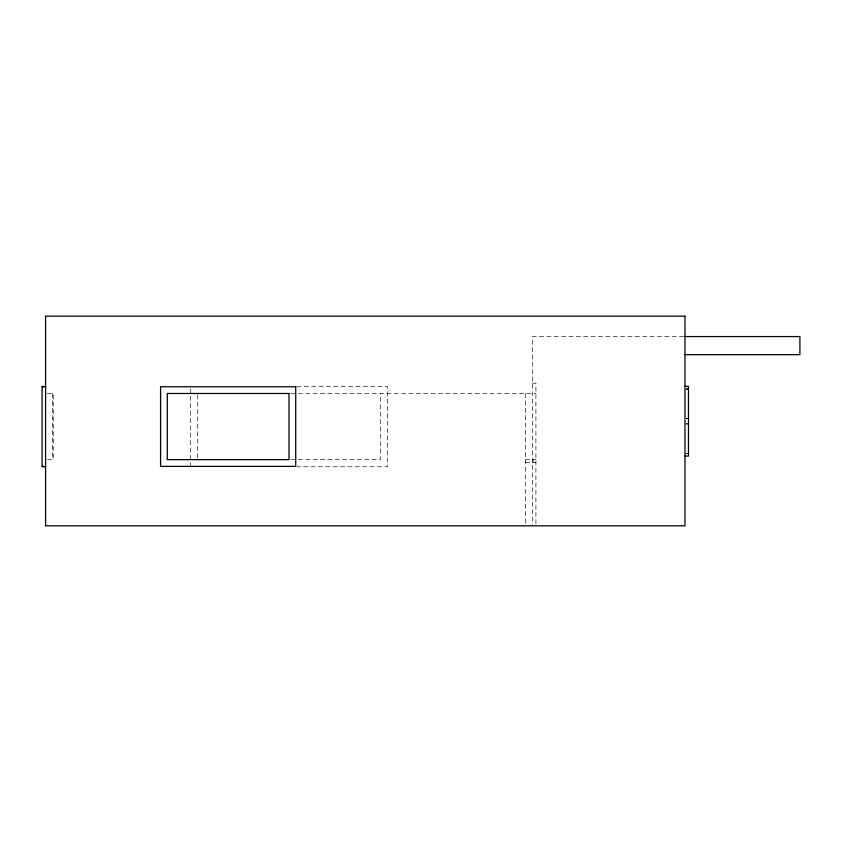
<?xml version="1.0" encoding="UTF-8"?>
<svg xmlns="http://www.w3.org/2000/svg" width="842" height="842" viewBox="0 0 842 842"><rect width="100%" height="100%" fill="white"/><g stroke="black" fill="none" stroke-linecap="round" stroke-linejoin="round"><path stroke-width="0.63" stroke-dasharray="4.21 3.16" d="M683.662 336.558L532.439 336.558L532.439 524.513M532.439 383.194L535.922 383.194L535.922 524.513M296.889 386.362L387.425 386.362L387.425 466.784L296.889 466.784M686.135 388.962L688.461 388.815M686.135 388.983L688.461 388.983M686.135 389.288L688.461 389.288M47.32 393.488L53.246 393.488L53.246 459.658L47.32 459.658M290.985 393.488L535.922 393.488M686.135 418.295L688.461 418.295M686.135 418.6L688.461 418.6L686.135 418.769M686.135 423.821L688.461 423.842M686.135 423.989L688.461 423.989M686.135 453.322L688.461 453.322M686.135 453.491L688.461 453.48M290.985 459.658L380.3 459.658L380.3 393.488M525.471 459.658L535.922 459.658M525.471 462.447L535.922 462.447M533.133 459.658L533.133 462.447M525.471 393.488L525.471 524.513M197.723 394.782L197.723 458.364M190.597 388.951L190.597 465.489M52.551 393.488L52.551 459.658"/><path stroke-width="1.26" d="M684.978 336.558L799.9 336.558L799.9 354.671L684.978 354.671M45.584 386.478L42.1 386.478L42.1 466.668L45.584 466.668M684.978 386.362L688.461 386.362L688.461 456.09L684.978 456.09M42.1 386.699L45.584 386.699M42.1 466.447L45.584 466.447M684.978 316.171L45.584 316.171L45.584 525.829L684.978 525.829L684.978 316.171M295.731 386.762L160.569 386.762L160.569 466.384L295.731 466.384L295.731 386.762M289.017 393.488L167.295 393.488L167.295 459.658L289.017 459.658L289.017 393.488"/></g></svg>
